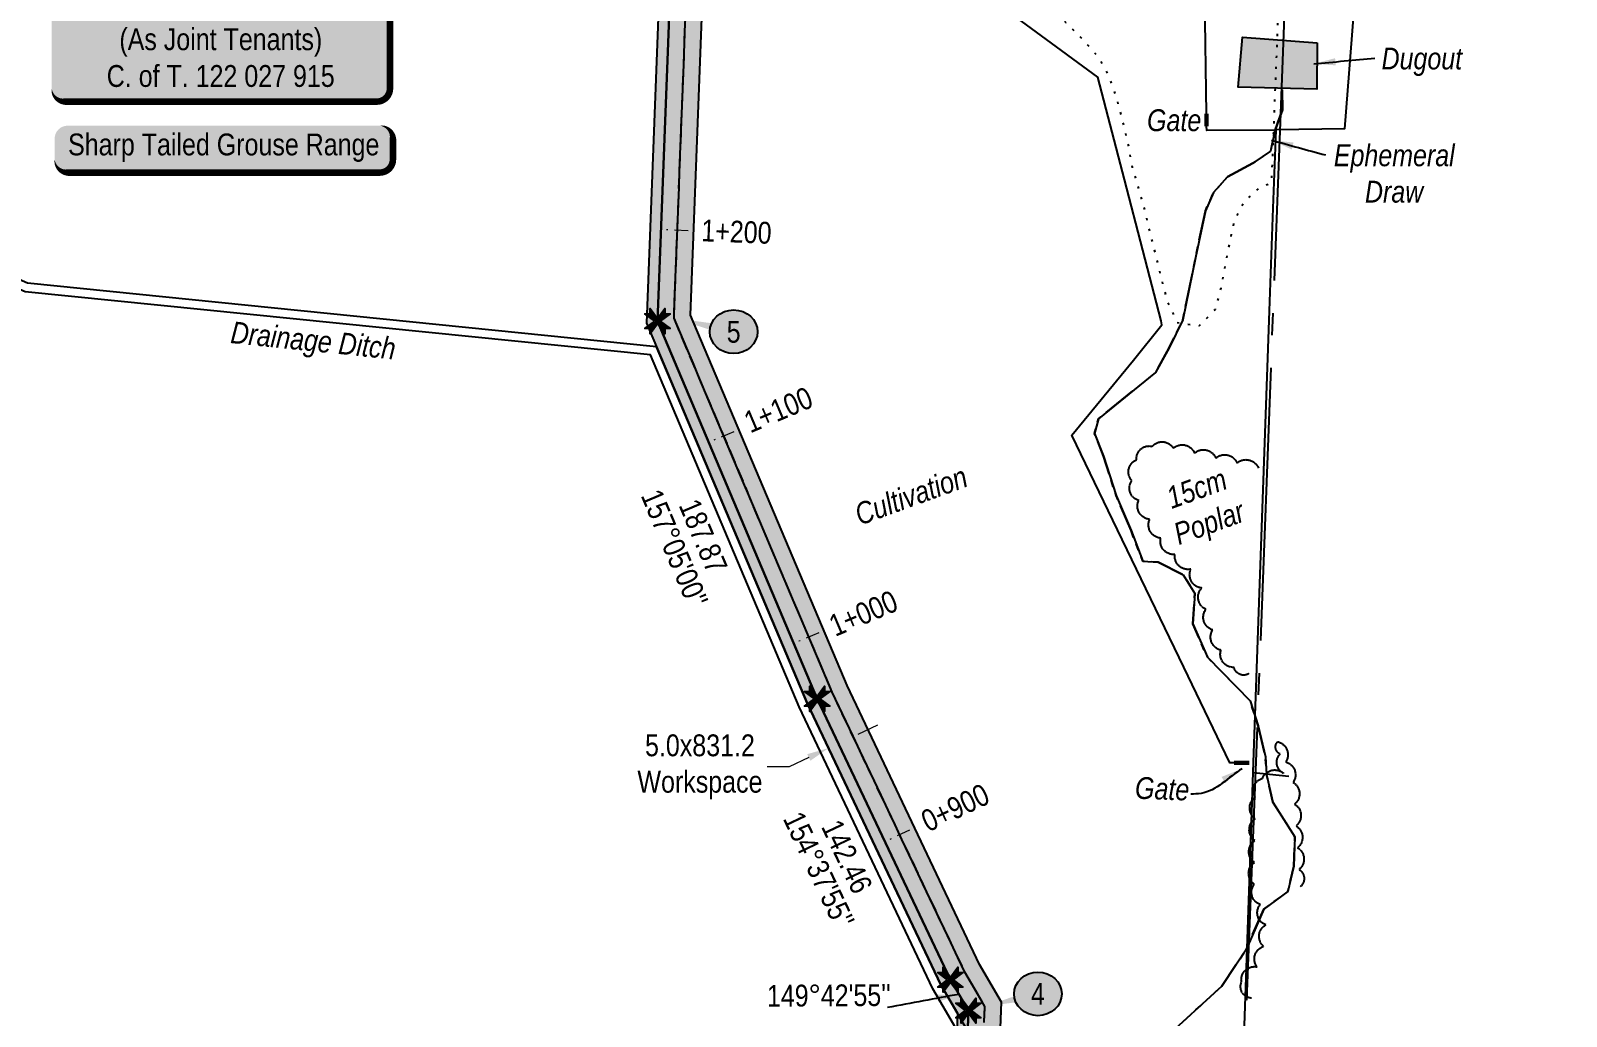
# Model space of a CAD drawing. Extents: x 311053 to 317465, y 5818876 to 5828373.
# Drawn here: x 312248 to 312951, y 5822770 to 5823222 of the extents above; entities that cross this region are included whole.
import ezdxf
from ezdxf.enums import TextEntityAlignment as Align

# ---------------------------------------------------------------- set-up
doc = ezdxf.new("R2010")
doc.units = 0
doc.header["$LTSCALE"] = 5
doc.header["$PDSIZE"] = 0.5
for name, pattern in [('0', [1, 1, 0]), ('foc-QUARTERLINE', [33, 25, -3, 2, -3]), ('foc-TIELINE', [1.875, 1.25, -0.625]), ('foc-TOPO', [1, 0.2, -0.8]), ('foc-TOPO-ephemeral', [6.25, 3.125, -0.625, 0.625, -0.625, 0.625, -0.625])]:
    doc.linetypes.add(name, pattern=pattern)
doc.layers.get('Defpoints').update_dxf_attribs({"color": 9})
for name, color, linetype in [('AS-FENCE', 48, 'foc-FENCE'), ('AS-OWNER', 7, 'Continuous'), ('AS-WILDLIFE-BLOCK', 131, 'Continuous'), ('L-BD1', 253, 'Continuous'), ('L-MON', 1, 'Continuous'), ('L-SECQ', 8, 'foc-QUARTERLINE'), ('P-ELEVATION', 7, 'Continuous'), ('P-IOP6', 10, 'Continuous'), ('P-IOP6-H', 21, 'Continuous'), ('P-LTO', 14, 'Continuous'), ('P-PROPOSED', 10, 'Continuous'), ('P-PROPOSED-H', 21, 'Continuous'), ('P-TEMP-H', 41, 'Continuous'), ('P-TEMP_WORKSPACE', 46, 'Continuous'), ('T-BUSH', 110, '0'), ('T-BUSH-T', 110, 'Continuous'), ('T-DRAW', 143, 'foc-TOPO-ephemeral'), ('T-LOW-AREA', 48, 'foc-TOPO'), ('T-TIE', 201, 'foc-TIELINE'), ('T-WATER', 160, 'Continuous'), ('T-WATER-H', 133, 'Continuous'), ('T-WATER-T', 170, 'Continuous')]:
    doc.layers.add(name, color=color, linetype=linetype)
for name, color, linetype, lineweight in [('AS-GENERAL', 48, 'Continuous', 18), ('P-TEMP-T', 46, 'Continuous', 18), ('T-TEXT', 48, 'Continuous', 18), ('T-TIE-T', 201, 'Continuous', 18)]:
    doc.layers.add(name, color=color, linetype=linetype, lineweight=lineweight)
doc.styles.add('175L', font='ARIALN.TTF', dxfattribs={"height": 20})
doc.styles.add('80', font='ARIALN.TTF', dxfattribs={"height": 10})
doc.styles.add('80CG', font='ARIALN.TTF', dxfattribs={"height": 10})
doc.styles.add('80L', font='ARIALN.TTF', dxfattribs={"height": 10})
doc.styles.add('80LS', font='ARIALNI.TTF', dxfattribs={"height": 10})
doc.styles.add('foc-LtypeFont', font='ARIALN.TTF', dxfattribs={"height": 7.35})
doc.linetypes.add('foc-FENCE', pattern='A,10,-1,["X",foc-LtypeFont,S=0.2,R=0,X=-0.625,Y=-0.75],-1.24', length=12.24)
doc.linetypes.add('foc-TOPO-flowdirection-NOLINE', pattern='A,0,[">",foc-LtypeFont,S=0.3,R=0,X=0,Y=-0.945],-20,[">",foc-LtypeFont,S=0.3,R=0,X=0,Y=-0.945],0', length=20)
doc.dimstyles.new('Compass 5 000', dxfattribs={"dimscale": 5, "dimtxt": 9, "dimasz": 2, "dimexe": 0.2, "dimexo": 0.0625, "dimgap": 0.5, "dimtad": 0, "dimtih": 1, "dimtoh": 1, "dimzin": 0, "dimdsep": 46, "dimtxsty": '80CG', "dimcen": 0.1, "dimse1": 1, "dimse2": 1, "dimclrd": 256, "dimclrt": 256, "dimaunit": 1, "dimadec": 4, "dimazin": 0, "dimtfac": 0.06, "dimtofl": 0, "dimtmove": 0, "dimatfit": 1, "dimfxl": 0.2, "dimtolj": 1, "dimtzin": 0, "dimlwd": -1, "dimarcsym": 0})

# ---------------------------------------------------------------- blocks, each defined once
blk = doc.blocks.new('*U397')
h = blk.add_hatch(color=59)
edge = h.paths.add_edge_path()
edge.add_line((-71.5, -37), (71.5, -37))
edge.add_arc((71.5, -31), 6, 270, 360)
edge.add_line((77.5, -31), (77.5, 29.5))
edge.add_arc((71.5, 29.5), 6, 0, 90)
edge.add_line((71.5, 35.5), (-71.5, 35.5))
edge.add_arc((-71.5, 29.5), 6, 90, 180)
edge.add_line((-77.5, 29.5), (-77.5, -31))
edge.add_arc((-71.5, -31), 6, 180, 270)
at = {"color": 1, "flags": 128}
blk.add_lwpolyline([(-71.5, -37, 3, 3, 0), (71.5, -37, 3, 3, 0.414214), (77.5, -31, 3, 3, 0), (77.5, 29.5, 3, 0, 0.414214), (71.5, 35.5, 0, 0, 0), (-71.5, 35.5, 0, 0, 0.414214), (-77.5, 29.5, 0, 0, 0), (-77.5, -31, 0, 3, 0.414214)], format="xyseb", close=True, dxfattribs=at)
blk.add_lwpolyline([(-32.21, -14.48, 0, 7.5, 0), (0, 0, 0, 0, 0)], format="xyseb", dxfattribs=at)
at = {"color": 1, "style": '80'}
blk.add_attdef('ENTER_TEXT_001', (-35.99, -5), '', height=10, dxfattribs=at)
blk = doc.blocks.new('*U393')
h = blk.add_hatch(color=255)
edge = h.paths.add_edge_path()
edge.add_line((-71.5, -11.5), (71.5, -11.5))
edge.add_arc((71.5, -5.5), 6, 270, 360)
edge.add_line((77.5, -5.5), (77.5, 4))
edge.add_arc((71.5, 4), 6, 0, 90)
edge.add_line((71.5, 10), (-71.5, 10))
edge.add_arc((-71.5, 4), 6, 90, 180)
edge.add_line((-77.5, 4), (-77.5, -5.5))
edge.add_arc((-71.5, -5.5), 6, 180, 270)
at = {"color": 131, "flags": 128}
blk.add_lwpolyline([(-71.5, -11.5, 3, 3, 0), (71.5, -11.5, 3, 3, 0.414214), (77.5, -5.5, 3, 3, 0), (77.5, 4, 3, 0, 0.414214), (71.5, 10, 0, 0, 0), (-71.5, 10, 0, 0, 0.414214), (-77.5, 4, 0, 0, 0), (-77.5, -5.5, 0, 3, 0.414214)], format="xyseb", close=True, dxfattribs=at)
at = {"color": 131, "style": '80'}
blk.add_attdef('ENTER_TEXT_001', (-35.99, -5), '', height=10, dxfattribs=at)
blk = doc.blocks.new('TEMP')
h = blk.add_hatch(color=255)
h.dxf.hatch_style = 1
h.paths.add_polyline_path([(0, 0.25), (-0.67, 1.15), (-0.67, 0.67), (-1.15, 0.67), (-0.25, 0), (-1.15, -0.67), (-0.67, -0.67), (-0.67, -1.15), (0, -0.25), (0.67, -1.15), (0.67, -0.67), (1.15, -0.67), (0.25, 0), (1.15, 0.67), (0.67, 0.67), (0.67, 1.15)])
h.paths.add_polyline_path([(0.57, 0.85), (0.57, 0.57), (0.85, 0.57), (0.08, 0), (0.85, -0.57), (0.57, -0.57), (0.57, -0.85), (0, -0.08), (-0.57, -0.85), (-0.57, -0.57), (-0.85, -0.57), (-0.08, 0), (-0.85, 0.57), (-0.57, 0.57), (-0.57, 0.85), (0, 0.08)], flags=16)
h = blk.add_hatch(color=1)
h.dxf.hatch_style = 1
h.paths.add_polyline_path([(0, 0.08), (-0.57, 0.85), (-0.57, 0.57), (-0.85, 0.57), (-0.08, 0), (-0.85, -0.57), (-0.57, -0.57), (-0.57, -0.85), (0, -0.08), (0.57, -0.85), (0.57, -0.57), (0.85, -0.57), (0.08, 0), (0.85, 0.57), (0.57, 0.57), (0.57, 0.85)])
at = {"color": 1}
for p, q in [((-0.08, 0), (0.08, 0)), ((0, 0.08), (0, -0.08))]:
    blk.add_line(p, q, dxfattribs=at)
at = {"color": 255, "flags": 128}
blk.add_lwpolyline([(-0.25, 0), (-1.15, 0.67), (-0.67, 0.67), (-0.67, 1.15), (0, 0.25), (0.67, 1.15), (0.67, 0.67), (1.15, 0.67), (0.25, 0), (1.15, -0.67), (0.67, -0.67), (0.67, -1.15), (0, -0.25), (-0.67, -1.15), (-0.67, -0.67), (-1.15, -0.67)], close=True, dxfattribs=at)
at = {"color": 1, "flags": 128}
blk.add_lwpolyline([(-0.08, 0), (-0.85, 0.57), (-0.57, 0.57), (-0.57, 0.85), (0, 0.08), (0.57, 0.85), (0.57, 0.57), (0.85, 0.57), (0.08, 0), (0.85, -0.57), (0.57, -0.57), (0.57, -0.85), (0, -0.08), (-0.57, -0.85), (-0.57, -0.57), (-0.85, -0.57)], close=True, dxfattribs=at)
blk = doc.blocks.new('*U669')
at = {"layer": 'P-ELEVATION'}
h = blk.add_hatch(color=111, dxfattribs=at)
h.dxf.hatch_style = 1
edge = h.paths.add_edge_path()
edge.add_ellipse((0, 0), major_axis=(-10.94, 0), ratio=0.913794, start_angle=0, end_angle=360)
at = {"layer": 'P-ELEVATION', "color": 7, "flags": 128}
blk.add_lwpolyline([(0, 0, 5, 0, 0), (-27.32, 6.25, 0, 0, 0)], format="xyseb", dxfattribs=at)
at = {"layer": 'P-ELEVATION', "color": 7}
blk.add_ellipse((0, 0), major_axis=(-10.94, 0), ratio=0.913794, dxfattribs=at)
at = {"layer": 'P-ELEVATION', "style": '80'}
blk.add_attdef('BEND', text='', height=10, dxfattribs=at).set_placement((0, 0), align=Align.MIDDLE_CENTER)
blk = doc.blocks.new('*U670')
at = {"layer": 'P-ELEVATION'}
h = blk.add_hatch(color=111, dxfattribs=at)
h.dxf.hatch_style = 1
edge = h.paths.add_edge_path()
edge.add_ellipse((0, 0), major_axis=(-10.94, 0), ratio=0.913794, start_angle=0, end_angle=360)
at = {"layer": 'P-ELEVATION', "color": 7, "flags": 128}
blk.add_lwpolyline([(0, 0, 5, 0, 0), (-24.3, -5.73, 0, 0, 0)], format="xyseb", dxfattribs=at)
at = {"layer": 'P-ELEVATION', "color": 7}
blk.add_ellipse((0, 0), major_axis=(-10.94, 0), ratio=0.913794, dxfattribs=at)
at = {"layer": 'P-ELEVATION', "style": '80'}
blk.add_attdef('BEND', text='', height=10, dxfattribs=at).set_placement((0, 0), align=Align.MIDDLE_CENTER)
blk = doc.blocks.new('*D680')
at = {"layer": 'Defpoints', "color": 0, "transparency": 16777216}
for p in [(312618.36, 5822893.93), (312613.34, 5822892.86), (312613.85, 5822891.79)]:
    blk.add_point(p, dxfattribs=at)
at = {"layer": 'P-TEMP-T', "transparency": 16777216}
for p, q in [((312626.89, 5822899.28), (312635.93, 5822903.57)), ((312604.3, 5822888.57), (312595.27, 5822884.29)), ((312595.27, 5822884.29), (312585.27, 5822884.29))]:
    blk.add_line(p, q, dxfattribs=at)
for points in [[(312626.18, 5822900.79), (312627.61, 5822897.78), (312617.86, 5822895)], [(312603.59, 5822890.08), (312605.02, 5822887.07), (312613.34, 5822892.86)]]:
    blk.add_solid(points, dxfattribs=at)
at = {"layer": 'P-TEMP-T', "transparency": 16777216, "insert": (312554.45, 5822884.29), "char_height": 10, "attachment_point": 5, "style": '80CG'}
blk.add_mtext('\\A1;5.0x831.2\\PWorkspace', dxfattribs=at)

msp = doc.modelspace()

# ---------------------------------------------------------------- hatches: boundary and pattern name
at = {"layer": 'P-IOP6-H'}
h = msp.add_hatch(color=256, dxfattribs=at)
h.dxf.hatch_style = 1
h.paths.add_polyline_path([(312814.443, 5823417.113), (312547.952, 5823427.289), (312535.015, 5823088.474), (312608.161, 5822915.449), (312669.19, 5822786.737), (312677.428, 5822772.631), (312671.886, 5822627.361), (312686.874, 5822626.791), (312692.582, 5822776.424), (312682.466, 5822793.745), (312621.851, 5822921.585), (312550.13, 5823091.238), (312562.367, 5823411.729), (312828.859, 5823401.553), (312829.425, 5823416.541)])
at = {"layer": 'P-PROPOSED-H'}
h = msp.add_hatch(color=256, dxfattribs=at)
h.dxf.hatch_style = 1
h.paths.add_polyline_path([(312828.859, 5823401.553), (312860.066, 5824220.681), (312919.388, 5825780.728), (313711.879, 5825750.006), (313712.446, 5825764.994), (312904.971, 5825796.296), (312845.078, 5824221.251), (312814.443, 5823417.113), (312547.952, 5823427.289), (312535.015, 5823088.474), (312608.161, 5822915.449), (312669.19, 5822786.737), (312677.428, 5822772.631), (312671.886, 5822627.361), (312686.874, 5822626.791), (312692.582, 5822776.424), (312682.466, 5822793.745), (312621.851, 5822921.585), (312550.13, 5823091.238), (312562.367, 5823411.729)])
at = {"layer": 'P-TEMP-H'}
h = msp.add_hatch(color=256, dxfattribs=at)
h.dxf.hatch_style = 1
h.paths.add_polyline_path([(312677.428, 5822772.631), (312669.19, 5822786.737), (312608.161, 5822915.449), (312535.015, 5823088.474), (312547.952, 5823427.289), (312542.956, 5823427.48), (312529.976, 5823087.552), (312603.598, 5822913.404), (312664.765, 5822784.401), (312672.377, 5822771.367), (312666.891, 5822627.551), (312671.886, 5822627.361)])
at = {"layer": 'T-WATER-H'}
h = msp.add_hatch(color=256, dxfattribs=at)
h.dxf.hatch_style = 1
h.paths.add_polyline_path([(312837.282, 5823216.04), (312837.15, 5823194.689), (312801.066, 5823195.698), (312803.071, 5823218.497)])

# ---------------------------------------------------------------- linework, layer by layer
at = {"layer": 'AS-FENCE', "flags": 128}
for points in [[(312799.169, 5822886.115), (312797.203, 5822886.062), (312776.188, 5822929.92), (312743.664, 5822997.293), (312724.897, 5823036.198), (312753.038, 5823070.612), (312765.998, 5823086.775), (312765.697, 5823088.586), (312748.93, 5823153.406), (312736.763, 5823200.177), (312708.701, 5823220.846), (312678.816, 5823242.778), (312675.792, 5823284.493), (312671.568, 5823343.595), (312668.762, 5823382.142), (312647.41, 5823398.945), (312629.122, 5823413.451), (312629.114, 5823415.632)], [(312786.519, 5823183.476), (312785.783, 5823236.747), (312820.636, 5823234.556), (312853.905, 5823229.192), (312849.79, 5823176.512), (312818.495, 5823176.057)], [(312799.05, 5822622.428), (312803.453, 5822752.721), (312806.519, 5822840.544), (312808.036, 5822886.241), (312815.407, 5823093.235), (312817.129, 5823140.172), (312818.415, 5823175.938), (312786.63, 5823175.733), (312786.549, 5823177.769)], [(312824.249, 5822879.871), (312808.013, 5822881.491)]]:
    msp.add_lwpolyline(points, dxfattribs=at)
at = {"layer": 'AS-GENERAL', "const_width": 2, "flags": 128}
for points in [[(312786.519, 5823183.476), (312786.549, 5823177.769)], [(312799.176, 5822886.119), (312806.172, 5822886.182)]]:
    msp.add_lwpolyline(points, dxfattribs=at)
at = {"layer": 'Defpoints', "color": 5}
msp.add_polyline3d([(312684.719, 5822767.162, 855.289), (312685.001, 5822774.536, 855.433), (312681.943, 5822779.771, 855.448), (312678.886, 5822785.006, 855.356), (312675.828, 5822790.241, 855.433), (312672.627, 5822796.993, 855.479), (312669.426, 5822803.744, 855.502), (312666.225, 5822810.495, 855.502), (312663.024, 5822817.247, 855.462), (312659.822, 5822823.998, 855.506), (312656.621, 5822830.749, 855.589), (312653.42, 5822837.501, 855.613), (312650.219, 5822844.252, 855.703), (312647.018, 5822851.003, 855.664), (312643.817, 5822857.755, 855.789), (312640.615, 5822864.506, 855.765), (312637.414, 5822871.257, 855.89), (312634.213, 5822878.009, 855.88), (312631.012, 5822884.76, 855.992), (312627.811, 5822891.512, 856.077), (312624.61, 5822898.263, 856.09), (312621.408, 5822905.014, 856.272), (312618.207, 5822911.766, 856.14), (312615.006, 5822918.517, 856.177), (312612.109, 5822925.37, 856.271), (312609.211, 5822932.224, 856.351), (312606.314, 5822939.078, 856.479), (312603.417, 5822945.931, 856.538), (312600.519, 5822952.785, 856.643), (312597.622, 5822959.638, 856.668), (312594.725, 5822966.492, 856.693), (312591.827, 5822973.345, 856.796), (312588.93, 5822980.199, 856.756), (312586.033, 5822987.053, 856.815), (312583.135, 5822993.906, 856.822), (312580.238, 5823000.76, 856.761), (312577.341, 5823007.613, 856.808), (312574.443, 5823014.467, 856.893), (312571.546, 5823021.32, 856.995), (312568.648, 5823028.174, 857.133), (312565.751, 5823035.027, 857.307), (312562.854, 5823041.881, 857.208), (312559.956, 5823048.735, 857.232), (312557.059, 5823055.588, 857.235), (312554.162, 5823062.442, 857.392), (312551.264, 5823069.295, 857.259), (312548.367, 5823076.149, 857.103), (312545.47, 5823083.002, 857.285), (312542.572, 5823089.856, 857.403), (312542.858, 5823097.348, 857.481), (312543.144, 5823104.84, 857.483), (312543.43, 5823112.332, 857.431), (312543.717, 5823119.824, 857.374), (312544.003, 5823127.316, 857.435), (312544.289, 5823134.809, 857.561), (312544.575, 5823142.301, 857.638), (312544.861, 5823149.793, 857.589), (312545.147, 5823157.285, 857.438), (312545.433, 5823164.777, 857.284), (312545.719, 5823172.269, 857.291), (312546.005, 5823179.761, 857.314), (312546.291, 5823187.253, 857.269), (312546.577, 5823194.746, 857.299), (312546.863, 5823202.238, 857.337), (312547.149, 5823209.73, 857.311), (312547.435, 5823217.222, 857.3), (312547.722, 5823224.714, 857.243)], dxfattribs=at)
at = {"layer": 'L-SECQ'}
msp.add_line((312798.792, 5822612.459), (312860.061, 5824220.681), dxfattribs=at)
at = {"layer": 'P-IOP6', "flags": 128}
msp.add_lwpolyline([(312814.443, 5823417.113), (312547.952, 5823427.289), (312535.015, 5823088.474), (312608.161, 5822915.449), (312669.19, 5822786.737), (312677.428, 5822772.631), (312671.886, 5822627.361), (312686.874, 5822626.791), (312692.582, 5822776.424), (312682.466, 5822793.745), (312621.851, 5822921.585), (312550.13, 5823091.238), (312562.367, 5823411.729), (312828.859, 5823401.553), (312829.425, 5823416.541)], close=True, dxfattribs=at)
at = {"layer": 'P-LTO', "flags": 128}
msp.add_lwpolyline([(312814.443, 5823417.113), (312547.952, 5823427.289), (312535.015, 5823088.474), (312608.161, 5822915.449), (312669.19, 5822786.737), (312677.428, 5822772.631), (312671.886, 5822627.361), (312686.874, 5822626.791), (312692.582, 5822776.424), (312682.466, 5822793.745), (312621.851, 5822921.585), (312550.13, 5823091.238), (312562.367, 5823411.729), (312828.859, 5823401.553), (312829.425, 5823416.541)], close=True, dxfattribs=at)
at = {"layer": 'P-PROPOSED', "flags": 128}
msp.add_lwpolyline([(312828.859, 5823401.553), (312860.066, 5824220.681), (312919.388, 5825780.728), (313711.879, 5825750.006), (313712.446, 5825764.994), (312904.971, 5825796.296), (312845.078, 5824221.251), (312814.443, 5823417.113), (312547.952, 5823427.289), (312535.015, 5823088.474), (312608.161, 5822915.449), (312669.19, 5822786.737), (312677.428, 5822772.631), (312671.886, 5822627.361), (312686.874, 5822626.791), (312692.582, 5822776.424), (312682.466, 5822793.745), (312621.851, 5822921.585), (312550.13, 5823091.238), (312562.367, 5823411.729), (312828.859, 5823401.553)], dxfattribs=at)
at = {"layer": 'P-TEMP_WORKSPACE'}
msp.add_lwpolyline([(312677.428, 5822772.631), (312669.19, 5822786.737), (312608.161, 5822915.449), (312535.015, 5823088.474), (312547.952, 5823427.289), (312542.956, 5823427.48), (312529.976, 5823087.552), (312603.598, 5822913.404), (312664.765, 5822784.401), (312672.377, 5822771.367), (312666.891, 5822627.551), (312671.886, 5822627.361)], close=True, dxfattribs=at)
at = {"layer": 'T-BUSH', "flags": 128}
for points in [[(312805.964, 5822927.005, -0.5205671), (312799.158, 5822929.817, -0.5205671), (312793.153, 5822937.747, -0.5205671), (312789.372, 5822947.004, -0.5205671), (312786.266, 5822956.446, -0.5205671), (312784.425, 5822966.207, -0.5205671), (312779.375, 5822974.836, -0.5205671), (312772.076, 5822981.62, -0.5205671), (312765.564, 5822989.052, -0.5205671), (312760.511, 5822997.68, -0.5205671), (312755.458, 5823006.308, -0.5205671), (312752.377, 5823015.397, -0.5205671), (312754.49, 5823024.971, -0.5205671), (312761.702, 5823031.084, -0.5205671), (312771.302, 5823030.27, -0.5205671), (312781.039, 5823027.995, -0.5205671), (312790.775, 5823025.721, -0.5205671), (312800.512, 5823023.447, -0.5205671), (312810.298, 5823021.161, -0.5205671)], [(312807.1, 5822778.322, -0.5205671), (312802.577, 5822785.666, -0.5205671), (312809.706, 5822792.677, -0.5205671), (312812.711, 5822802.031, -0.5205671), (312813.748, 5822811.902, -0.5205671), (312811.171, 5822821.216, -0.5205671), (312808.442, 5822830.489, -0.5205671), (312808.463, 5822840.487, -0.5205671), (312808.653, 5822850.484, -0.5205671), (312808.843, 5822860.482, -0.5205671), (312809.033, 5822870.479, -0.5205671), (312812.151, 5822879.007, -0.5205671), (312821.886, 5822881.29, -0.5205671), (312820.311, 5822890.199, -0.5205671), (312819.126, 5822895.812, -0.5205671), (312822.825, 5822886.522, -0.5205671), (312826.199, 5822877.159, -0.5205671), (312826.877, 5822867.183, -0.5205671), (312827.555, 5822857.207, -0.5205671), (312828.233, 5822847.231, -0.5205671), (312828.911, 5822837.255, -0.5205671), (312829.453, 5822829.284, -0.5205671)]]:
    msp.add_lwpolyline(points, format="xyb", dxfattribs=at)
at = {"layer": 'T-DRAW', "flags": 128}
msp.add_lwpolyline([(312753.573, 5822617.629), (312741.277, 5822624.066), (312742.093, 5822629.894), (312752.201, 5822648.851), (312752.643, 5822686.062), (312751.34, 5822727.572), (312772.165, 5822764.227), (312793.571, 5822783.788), (312804.22, 5822799.802), (312806.511, 5822804.791), (312812.731, 5822819.129), (312823.836, 5822827.127), (312826.571, 5822838.845), (312827.071, 5822852.248), (312816.969, 5822868.066), (312814.055, 5822880.791), (312813.527, 5822888.873), (312810.227, 5822903.093), (312806.497, 5822914.591), (312786.934, 5822934.455), (312780.31, 5822949.833), (312781.233, 5822963.702), (312775.915, 5822972.189), (312764.411, 5822978.095), (312757.389, 5822978.451), (312751.947, 5822992.518), (312745.103, 5823008.665), (312739.324, 5823026.565), (312735.19, 5823037.033), (312737.037, 5823043.782), (312763.212, 5823064.899), (312769.473, 5823076.317), (312775.755, 5823089.101), (312781.502, 5823117.512), (312786.017, 5823138.955), (312789.792, 5823147.457), (312796.11, 5823154.518), (312807.834, 5823160.849), (312815.913, 5823166.28), (312817.807, 5823175.558), (312819.27, 5823179.421), (312821.3, 5823185.228), (312821.235, 5823194.397)], dxfattribs=at)
at = {"layer": 'T-DRAW', "linetype": 'foc-TOPO-flowdirection-NOLINE', "flags": 128}
msp.add_lwpolyline([(312821.235, 5823194.397), (312821.3, 5823185.228), (312819.27, 5823179.421), (312817.807, 5823175.558), (312815.913, 5823166.28), (312807.834, 5823160.849), (312796.11, 5823154.518), (312789.792, 5823147.457), (312786.017, 5823138.955), (312781.502, 5823117.512), (312775.755, 5823089.101), (312769.473, 5823076.317), (312763.212, 5823064.899), (312737.037, 5823043.782), (312735.19, 5823037.033), (312739.324, 5823026.565), (312745.103, 5823008.665), (312751.947, 5822992.518), (312757.389, 5822978.451), (312764.411, 5822978.095), (312775.915, 5822972.189), (312781.233, 5822963.702), (312780.31, 5822949.833), (312786.934, 5822934.455), (312806.497, 5822914.591), (312810.227, 5822903.093), (312813.527, 5822888.873), (312814.055, 5822880.791), (312816.969, 5822868.066), (312827.071, 5822852.248), (312826.571, 5822838.845), (312823.836, 5822827.127), (312812.731, 5822819.129), (312806.511, 5822804.791), (312804.22, 5822799.802), (312793.571, 5822783.788), (312772.165, 5822764.227), (312751.34, 5822727.572), (312752.643, 5822686.062), (312752.201, 5822648.851), (312742.093, 5822629.894), (312741.277, 5822624.066), (312753.573, 5822617.629)], dxfattribs=at)
at = {"layer": 'T-LOW-AREA', "flags": 128}
msp.add_lwpolyline([(312643.732, 5823421.373), (312643.73, 5823421.364), (312651.35, 5823414.883), (312658.667, 5823407.608), (312665.636, 5823399.62), (312671.301, 5823390.386), (312675.201, 5823381.1), (312677.292, 5823370.783), (312678.671, 5823360.619), (312680.039, 5823350.259), (312680.722, 5823339.362), (312681.886, 5823329.186), (312682.964, 5823318.359), (312684.209, 5823307.35), (312685.657, 5823296.452), (312686.004, 5823286.056), (312687.135, 5823275.687), (312690.051, 5823265.426), (312693.853, 5823256.086), (312699.504, 5823246.682), (312706.149, 5823239.172), (312713.93, 5823232.495), (312722.106, 5823225.324), (312729.588, 5823217.759), (312736.614, 5823209.912), (312741.936, 5823200.436), (312745.39, 5823190.15), (312748.177, 5823179.714), (312750.555, 5823169.6), (312752.462, 5823158.937), (312755.521, 5823148.829), (312758.33, 5823138.724), (312760.621, 5823128.686), (312763.275, 5823118.379), (312765.835, 5823107.78), (312768.624, 5823097.384), (312772.984, 5823087.877), (312783.168, 5823086.374), (312790.627, 5823093.802), (312793.194, 5823103.514), (312795.19, 5823114.165), (312797.149, 5823124.112), (312799.387, 5823134.426), (312803.883, 5823143.371), (312811.558, 5823150.13), (312816.404, 5823151.74), (312820.561, 5823257.739), (312820.555, 5823257.748), (312811.828, 5823263.252), (312801.754, 5823266.32), (312791.48, 5823269.006), (312781.026, 5823271.741), (312770.817, 5823274.127), (312760.43, 5823276.734), (312750.61, 5823279.454), (312740.46, 5823282.362), (312730.904, 5823287.39), (312722.43, 5823293.363), (312715.859, 5823301.397), (312711.154, 5823310.863), (312709.255, 5823320.75), (312711.853, 5823331.21), (312717.315, 5823339.774), (312724.865, 5823347.461), (312732.177, 5823354.579), (312739.999, 5823361.345), (312748.111, 5823368.172), (312755.471, 5823375.443), (312761.122, 5823383.831), (312765.478, 5823393.273), (312768.524, 5823402.931), (312767.04, 5823413.209), (312757.763, 5823423.616), (312749.794, 5823430.489), (312742.895, 5823438.347), (312736.899, 5823446.795), (312731.44, 5823455.248), (312726.596, 5823464.657), (312721.862, 5823474.635), (312717.174, 5823484.043), (312714.602, 5823494.586), (312712.956, 5823504.87), (312710.968, 5823515.543), (312709.514, 5823525.853), (312708.15, 5823536.272), (312708.626, 5823547.085), (312710.201, 5823557.982), (312712.145, 5823568.803), (312712.877, 5823579.63), (312713.583, 5823590.433), (312715.696, 5823600.496), (312718.698, 5823611.128), (312722.863, 5823620.593), (312728.732, 5823629.537), (312736.921, 5823635.938), (312747.685, 5823637.427), (312757.708, 5823634.324), (312766.52, 5823628.563), (312773.843, 5823620.758), (312779.848, 5823612.204), (312787.474, 5823604.541), (312797.684, 5823601.031), (312808.215, 5823601.52), (312817.719, 5823605.413), (312825.102, 5823613.268), (312828.397, 5823622.744), (312828.077, 5823633.757), (312826.488, 5823643.815), (312822.602, 5823653.868), (312815.428, 5823662.125), (312805.304, 5823663.831), (312795.128, 5823664.165), (312784.431, 5823663.927), (312773.443, 5823663.576), (312762.846, 5823661.873), (312752.776, 5823660.147), (312742.509, 5823661.551), (312731.461, 5823662.927), (312720.244, 5823663.871), (312710.039, 5823664.84), (312699.903, 5823665.929), (312689.697, 5823667.167), (312678.962, 5823667.498), (312668.791, 5823668.207), (312658.391, 5823666.805), (312649.286, 5823661.929), (312641.071, 5823655.809), (312636.366, 5823646.959), (312636.846, 5823636.561), (312638.02, 5823625.755), (312638.793, 5823615.523), (312639.629, 5823605.26), (312640.928, 5823594.276), (312642.147, 5823583.376), (312643.038, 5823572.82), (312643.632, 5823561.749), (312644.609, 5823551.609), (312646.562, 5823540.79), (312648.93, 5823530.681), (312650.325, 5823520.346), (312652.436, 5823509.313), (312653.008, 5823498.529), (312650.507, 5823488.241), (312647.733, 5823477.768), (312645.117, 5823467.763), (312641.414, 5823457.611), (312638.971, 5823447.428), (312640.636, 5823436.964), (312644.852, 5823427.726)], dxfattribs=at)
at = {"layer": 'T-TIE-T', "linetype": 'foc-TIELINE'}
for p, q in [((312549.105, 5823129.909), (312539.113, 5823130.29)), ((312569.997, 5823037.823), (312560.787, 5823033.929)), ((312608.932, 5822945.725), (312599.722, 5822941.831)), ((312650.521, 5822855.285), (312641.486, 5822851.001))]:
    msp.add_line(p, q, dxfattribs=at)
at = {"layer": 'T-WATER', "flags": 128}
msp.add_lwpolyline([(312837.282, 5823216.04), (312837.15, 5823194.689), (312801.066, 5823195.698), (312803.071, 5823218.497)], close=True, dxfattribs=at)
for points in [[(312745.42, 5822638.364), (312661.224, 5822782.533), (312599.947, 5822911.768), (312531.8, 5823072.967), (312245.28, 5823101.912), (312075.473, 5823176.584)], [(312748.874, 5822640.381), (312664.765, 5822784.401), (312603.598, 5822913.404), (312534.561, 5823076.709), (312246.311, 5823105.827), (312077.083, 5823180.245)]]:
    msp.add_lwpolyline(points, dxfattribs=at)

# ---------------------------------------------------------------- block references
at = {"layer": 'AS-OWNER', "color": 3}
ref = msp.add_blockref('*U397', (312334.915, 5823226.046), dxfattribs=dict(at, xscale=0.9998991, yscale=0.9998991, zscale=0.9998991))
ref.add_attrib('ENTER_TEXT_001', 'WANE MARVIN DUCKETT', (312265.273, 5823246.303), dxfattribs={"layer": '0', "color": 1, "height": 9.99899, "style": '80'})
ref.add_attrib('ENTER_TEXT_002', 'LOIS ELAINE DUCKETT', (312270.965, 5823229.461), dxfattribs={"layer": '0', "color": 1, "height": 9.99899, "style": '80'})
ref.add_attrib('ENTER_TEXT_003', '(As Joint Tenants)', (312288.439, 5823212.625), dxfattribs={"layer": '0', "color": 1, "height": 9.99899, "style": '80'})
ref.add_attrib('ENTER_TEXT_004', 'C. of T. 122 027 915', (312282.656, 5823195.783), dxfattribs={"layer": '0', "color": 1, "height": 9.99899, "style": '80'})
at = {"layer": 'AS-WILDLIFE-BLOCK', "color": 3}
ref = msp.add_blockref('*U393', (312336.273, 5823168.031), dxfattribs=at)
ref.add_attrib('ENTER_TEXT_001', 'Sharp Tailed Grouse Range', (312264.939, 5823164.413), dxfattribs={"layer": '0', "color": 131, "height": 10, "style": '80'})
at = {"layer": 'L-MON', "xscale": 4.999495499999981, "yscale": 4.999495499999981, "zscale": 4.999495499999981}
msp.add_blockref('TEMP', (312535.015, 5823088.474), dxfattribs=at)
at = {"layer": 'L-MON', "color": 3, "xscale": 4.999495499999981, "yscale": 4.999495499999981, "zscale": 4.999495499999981}
for p in [(312608.161, 5822915.449), (312669.19, 5822786.737), (312677.428, 5822772.631)]:
    msp.add_blockref('TEMP', p, dxfattribs=at)
at = {"layer": 'P-ELEVATION', "xscale": 0.9998991, "yscale": 0.9998991, "zscale": 0.9998991}
for name, p, values in [('*U669', (312569.894, 5823083.605), {'BEND': '5'}), ('*U670', (312709.299, 5822780.264), {'BEND': '4'})]:
    msp.add_blockref(name, p, dxfattribs=at).add_auto_attribs(values)

# ---------------------------------------------------------------- texts
at = {"layer": 'L-BD1', "style": '80L'}
for s, height, rotation, p in [("157°05'00''", 9.99899, 292.9149, (312542.847, 5822984.423)), ('187.87', 9.999, 292.9149, (312555.971, 5822989.971)), ("154°37'55''", 9.99899, 295.3698, (312608.959, 5822837.087)), ('142.46', 9.999, 295.3698, (312621.834, 5822843.192)), ("149°42'55''", 9.99897, 0.386412, (312613.507, 5822779.564))]:
    msp.add_text(s, height=height, rotation=rotation, dxfattribs=at).set_placement(p, align=Align.MIDDLE)
at = {"layer": 'T-BUSH-T', "insert": (312780.288, 5823016.557), "char_height": 9.999, "width": 34.20296, "attachment_point": 2, "rotation": 20, "style": '80LS'}
msp.add_mtext('15cm \\PPoplar', dxfattribs=at)
at = {"layer": 'T-TEXT', "style": '80LS'}
msp.add_text('Cultivation', height=9.99899, rotation=20, dxfattribs=at).set_placement((312651.159, 5823008.605), align=Align.MIDDLE_CENTER)
at = {"layer": 'T-TEXT', "insert": (312754.017, 5822879.706), "char_height": 9.99899, "attachment_point": 1, "rotation": 357.97324, "style": '80LS'}
msp.add_mtext_dynamic_manual_height_columns('{\\fArial Narrow|b0|i1|c0|p34;Gate}', width=14.98477, gutter_width=50, heights=[0], dxfattribs=at)
at = {"layer": 'T-TIE-T', "style": '80L'}
for s, rotation, p in [('1+200', 357.813312, (312571.185, 5823129.46)), ('1+100', 22.916321, (312590.361, 5823047.875)), ('1+000', 22.916321, (312629.296, 5822954.651)), ('0+900', 25.36802, (312671.386, 5822865.61))]:
    msp.add_text(s, height=9.999, rotation=rotation, dxfattribs=at).set_placement(p, align=Align.MIDDLE_CENTER)
at = {"layer": 'T-WATER-T', "char_height": 9.99899, "attachment_point": 1, "style": '80L'}
for s, width, insert in [('{\\fArial Narrow|b0|i1|c0|p34;Dugout}', 22.14648, (312866.747, 5823213.783)), ('\\pi-13.506;{\\fArial Narrow|b0|i1|c0|p34;Ephemeral \\P\\pi0.75921;Draw}', 28.30971, (312858.383, 5823169.442))]:
    msp.add_mtext_dynamic_manual_height_columns(s, width=width, gutter_width=50, heights=[0], dxfattribs=dict(at, insert=insert))

# ---------------------------------------------------------------- dimensions: what is measured, and where the dimension line sits
at = {"layer": 'P-TEMP-T'}
dim = msp.add_aligned_dim(p1=(312618.364, 5822893.93), p2=(312613.847, 5822891.788), distance=-1.183, text='5.0x831.2\\PWorkspace', dimstyle='Compass 5 000', dxfattribs=at)
dim.commit()
dim.dimension.update_dxf_attribs({"geometry": '*D680', "text_midpoint": (312554.447, 5822884.288)})

# ---------------------------------------------------------------- leaders
at = {"layer": 'L-BD1', "color": 3, "path_type": 1}
msp.add_leader([(312673.093, 5822780.055), (312640.379, 5822774.003)], dimstyle='Compass 5 000', override={"dimgap": 0.5, "dimtad": 0}, dxfattribs=at)
at = {"layer": 'T-TEXT', "path_type": 1}
msp.add_leader([(312802.846, 5822883.428), (312784.037, 5822872.098), (312779.352, 5822871.727)], dimstyle='Compass 5 000', override={"dimgap": 0.5, "dimtad": 0}, dxfattribs=at)
at = {"layer": 'T-WATER-T', "path_type": 1}
for points in [[(312835.658, 5823206.347), (312863.669, 5823208.99)], [(312816.353, 5823171.356), (312841.021, 5823164.595)]]:
    msp.add_leader(points, dimstyle='Compass 5 000', override={"dimgap": 0.5, "dimtad": 0}, dxfattribs=at)

# ---------------------------------------------------------------- next in the draw order: texts
at = {"layer": 'T-TEXT', "insert": (312759.309, 5823185.526), "char_height": 9.99899, "attachment_point": 1, "style": '175L', "bg_fill": 3, "box_fill_scale": 1.15, "bg_fill_color": 256, "bg_fill_true_color": 256, "bg_fill_transparency": 0}
msp.add_mtext_dynamic_manual_height_columns('{\\fArial Narrow|b0|i1|c0|p34;Gate}', width=3.56414, gutter_width=100, heights=[0], dxfattribs=at)
at = {"layer": 'T-WATER-T', "insert": (312340.095, 5823088.41), "char_height": 9.99897, "attachment_point": 1, "rotation": 354.231588, "style": '80L', "bg_fill": 3, "box_fill_scale": 1.15, "bg_fill_color": 256, "bg_fill_true_color": 256, "bg_fill_transparency": 0}
msp.add_mtext_dynamic_manual_height_columns('{\\fArial Narrow|b0|i1|c0|p34;Drainage Ditch}', width=75.57736, gutter_width=50, heights=[0], dxfattribs=at)

# ---------------------------------------------------------------- next in the draw order: linework, layer by layer
at = {"layer": 'T-TIE', "flags": 128}
msp.add_lwpolyline([(312747.593, 5821989.141), (312763.23, 5822401.131), (312731.071, 5822486.063), (312676.266, 5822545.575), (312679.375, 5822627.075), (312685.001, 5822774.536), (312675.828, 5822790.241), (312615.006, 5822918.517), (312542.572, 5823089.856), (312555.16, 5823419.509), (312821.646, 5823409.334), (312852.567, 5824220.965), (312912.174, 5825788.513), (313752.361, 5825756.03), (314297.687, 5825736.093), (314332.464, 5825686.874), (314477.784, 5825700.102)], dxfattribs=at)

doc.saveas('drawing.dxf')
